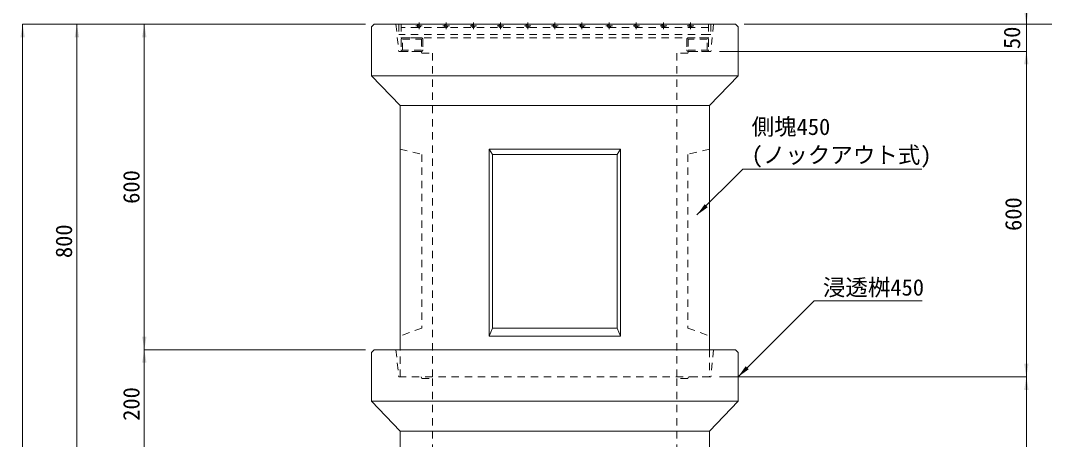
# Model space of a CAD drawing. Units: millimetres at full size; some dimension numbers follow another scale. Extents: x 40781 to 122968, y -21714 to -2620.
# Drawn here: x 107085 to 108971, y -17005 to -16233 of the extents above; entities that cross this region are included whole.
import ezdxf
from ezdxf.enums import TextEntityAlignment as Align

# ---------------------------------------------------------------- set-up
doc = ezdxf.new("R2010")
doc.units = ezdxf.units.MM
doc.header["$LTSCALE"] = 18
for name, pattern in [('CHAIN', [18.5, 12, -1.5, 3.5, -1.5]), ('USER1', [1.35, 0.75, -0.6]), ('USER2', [1.35, 0.75, -0.6])]:
    doc.linetypes.add(name, pattern=pattern)
for name, color, linetype, lineweight in [('Center', 1, 'CHAIN', 5), ('グレーチング', 7, 'USER1', 9), ('寸法線', 7, 'Continuous', 9), ('嵩上断面', 112, 'USER1', 9), ('本体', 2, 'Continuous', 13)]:
    doc.layers.add(name, color=color, linetype=linetype, lineweight=lineweight)
doc.styles.add('ＭＳ ゴシック', font='')
doc.styles.get('ＭＳ ゴシック').set_extended_font_data('MS Gothic')

# ---------------------------------------------------------------- blocks, each defined once
blk = doc.blocks.new('filled_arrow')
at = {"color": 0, "linetype": 'Continuous', "lineweight": -2}
blk.add_solid([(7.5, 1.25), (0, 0), (7.5, -1.25)], dxfattribs=at)

msp = doc.modelspace()

# ---------------------------------------------------------------- linework, layer by layer
at = {"layer": 'Center'}
for p, q in [((107819.17, -16248.76), (107819.17, -16236.76)), ((107869.17, -16248.76), (107869.17, -16236.76)), ((107919.17, -16248.76), (107919.17, -16236.76)), ((107969.17, -16248.76), (107969.17, -16236.76)), ((108019.17, -16248.76), (108019.17, -16236.76)), ((108069.17, -16248.76), (108069.17, -16236.76)), ((108119.17, -16248.76), (108119.17, -16236.76)), ((108169.17, -16248.76), (108169.17, -16236.76)), ((108219.17, -16248.76), (108219.17, -16236.76)), ((108269.17, -16248.76), (108269.17, -16236.76)), ((108319.17, -16248.76), (108319.17, -16236.76)), ((107825.17, -16242.76), (107813.17, -16242.76)), ((107875.17, -16242.76), (107863.17, -16242.76)), ((107925.17, -16242.76), (107913.17, -16242.76)), ((107975.17, -16242.76), (107963.17, -16242.76)), ((108025.17, -16242.76), (108013.17, -16242.76)), ((108075.17, -16242.76), (108063.17, -16242.76)), ((108125.17, -16242.76), (108113.17, -16242.76)), ((108175.17, -16242.76), (108163.17, -16242.76)), ((108225.17, -16242.76), (108213.17, -16242.76)), ((108275.17, -16242.76), (108263.17, -16242.76)), ((108325.17, -16242.76), (108313.17, -16242.76))]:
    msp.add_line(p, q, dxfattribs=at)
at = {"layer": 'グレーチング'}
for p, q in [((107781.67, -16239.76), (107786.17, -16239.76)), ((107781.67, -16239.76), (107781.67, -16258.76)), ((107786.17, -16239.76), (107786.17, -16264.76)), ((108352.17, -16239.76), (107786.17, -16239.76)), ((108352.17, -16245.76), (107786.17, -16245.76)), ((108352.17, -16239.76), (108352.17, -16264.76)), ((108356.67, -16239.76), (108352.17, -16239.76)), ((108356.67, -16239.76), (108356.67, -16258.76)), ((107781.67, -16258.76), (107786.17, -16258.76)), ((108352.17, -16258.76), (107786.17, -16258.76)), ((108352.17, -16264.76), (107786.17, -16264.76)), ((108356.67, -16258.76), (108352.17, -16258.76))]:
    msp.add_line(p, q, dxfattribs=at)
for centre in [(107819.17, -16242.76), (107869.17, -16242.76), (107919.17, -16242.76), (107969.17, -16242.76), (108019.17, -16242.76), (108069.17, -16242.76), (108119.17, -16242.76), (108169.17, -16242.76), (108219.17, -16242.76), (108269.17, -16242.76), (108319.17, -16242.76)]:
    msp.add_circle(centre, 3, dxfattribs=at)
at = {"layer": '寸法線'}
for p, q in [((108937.57, -16191.76), (108937.57, -16337.75)), ((107089.1, -18514.76), (107089.1, -16239.76)), ((107720.67, -16239.76), (107089.1, -16239.76)), ((107188.94, -16239.76), (107188.94, -17039.76)), ((107620.67, -16239.76), (107188.94, -16239.76)), ((107313.17, -16239.76), (107313.17, -16839.76)), ((107720.67, -16239.76), (107313.17, -16239.76)), ((108417.67, -16239.76), (108937.57, -16239.76)), ((108417.67, -16239.76), (109045.32, -16239.76)), ((108372.66, -16289.75), (108937.57, -16289.75)), ((108372.66, -16289.75), (108937.57, -16289.75)), ((108937.57, -16289.75), (108937.57, -16889.75)), ((107720.67, -16839.76), (107313.17, -16839.76)), ((107313.17, -16839.76), (107313.17, -17039.76)), ((107720.67, -16839.76), (107313.17, -16839.76)), ((108372.66, -16889.75), (108937.57, -16889.75)), ((108372.66, -16889.75), (108937.57, -16889.75)), ((108937.57, -16889.75), (108937.57, -17489.75))]:
    msp.add_line(p, q, dxfattribs=at)
for points in [[(108331.02, -16591.26), (108415.59, -16506.68), (108744.93, -16506.68)], [(108406.67, -16889.76), (108546.82, -16749.61), (108745.72, -16749.61)]]:
    msp.add_lwpolyline(points, dxfattribs=at)
at = {"layer": '嵩上断面'}
for p, q in [((107786.17, -16267.76), (107786.17, -16286.76)), ((107789.17, -16264.76), (107823.17, -16264.76)), ((107826.17, -16267.76), (107826.17, -16286.76)), ((108312.17, -16267.76), (108312.17, -16286.76)), ((108349.17, -16264.76), (108315.17, -16264.76)), ((108352.17, -16267.76), (108352.17, -16286.76)), ((107823.17, -16289.76), (107789.17, -16289.76)), ((108315.17, -16289.76), (108349.17, -16289.76))]:
    msp.add_line(p, q, dxfattribs=at)
for points in [[(107823.87, -16267.06), (107823.87, -16287.46), (107788.47, -16287.46), (107788.47, -16267.06)], [(108314.47, -16267.06), (108314.47, -16287.46), (108349.87, -16287.46), (108349.87, -16267.06)]]:
    msp.add_lwpolyline(points, close=True, dxfattribs=at)
for centre, start, end in [((107789.17, -16267.76), 90, 180), ((107823.17, -16267.76), 0, 90), ((108315.17, -16267.76), 90, 180), ((108349.17, -16267.76), 0, 90), ((107789.17, -16286.76), 180, 270), ((107823.17, -16286.76), 270, 0), ((108315.17, -16286.76), 180, 270), ((108349.17, -16286.76), 270, 0)]:
    msp.add_arc(centre, 3, start, end, dxfattribs=at)
at = {"layer": '本体'}
for p, q in [((107731.67, -16244.76), (107736.67, -16239.76)), ((107731.67, -16244.76), (107731.67, -16334.76)), ((107736.67, -16239.76), (108401.67, -16239.76)), ((108401.67, -16239.76), (108406.67, -16244.76)), ((108406.67, -16244.76), (108406.67, -16334.76)), ((107731.67, -16844.76), (107736.67, -16839.76)), ((107736.67, -16839.76), (108401.67, -16839.76)), ((108401.67, -16839.76), (108406.67, -16844.76)), ((107731.67, -16844.76), (107731.67, -16934.76)), ((108406.67, -16844.76), (108406.67, -16934.76))]:
    msp.add_line(p, q, dxfattribs=at)
at = {"layer": '本体', "linetype": 'USER2'}
for p, q in [((107776.67, -16239.76), (107781.67, -16289.76)), ((108361.67, -16239.76), (108356.66, -16289.75)), ((107781.67, -16289.76), (107823.17, -16289.76)), ((107823.17, -16289.76), (107824.17, -16292.96)), ((107824.17, -16292.96), (107844.17, -16292.96)), ((107844.17, -16292.96), (107844.17, -16889.76)), ((108314.16, -16292.96), (108294.17, -16292.97)), ((108294.17, -16292.97), (108294.17, -16889.76)), ((108315.16, -16289.76), (108314.16, -16292.96)), ((108356.66, -16289.75), (108315.16, -16289.76)), ((107776.67, -16839.76), (107781.67, -16889.76)), ((108361.67, -16839.76), (108356.66, -16889.75)), ((107781.67, -16889.76), (107823.17, -16889.76)), ((107823.17, -16889.76), (107824.17, -16892.96)), ((107824.17, -16892.96), (107844.17, -16892.96)), ((107844.17, -16892.96), (107844.17, -17489.76)), ((108314.16, -16892.96), (108294.17, -16892.97)), ((108294.17, -16892.97), (108294.17, -17489.76)), ((108315.16, -16889.76), (108314.16, -16892.96)), ((108356.66, -16889.75), (108315.16, -16889.76))]:
    msp.add_line(p, q, dxfattribs=at)
at = {"layer": '本体', "lineweight": 9}
for p, q in [((107731.67, -16334.76), (108406.67, -16334.76)), ((108354.17, -16389.76), (107784.17, -16389.76)), ((107731.67, -16934.76), (108406.67, -16934.76)), ((108354.17, -16989.76), (107784.17, -16989.76))]:
    msp.add_line(p, q, dxfattribs=at)
at = {"layer": '本体', "linetype": 'USER2', "lineweight": 9}
for p, q in [((107784.17, -16469.76), (107824.17, -16479.76)), ((107824.17, -16479.76), (107824.17, -16799.76)), ((108354.17, -16469.76), (108314.17, -16479.76)), ((108314.17, -16479.76), (108314.17, -16799.76)), ((107824.17, -16799.76), (107784.17, -16814.76)), ((108314.17, -16799.76), (108354.17, -16814.76)), ((107784.17, -16889.76), (107784.17, -16839.76)), ((108354.17, -16839.76), (108354.17, -16889.76)), ((108354.17, -16889.76), (107784.17, -16889.76))]:
    msp.add_line(p, q, dxfattribs=at)
at = {"layer": '本体', "lineweight": 5}
for p, q in [((107948.17, -16469.76), (107954.17, -16479.76)), ((108184.17, -16479.76), (108190.17, -16469.76)), ((107948.17, -16814.76), (107954.17, -16799.76)), ((108184.17, -16799.76), (108190.17, -16814.76))]:
    msp.add_line(p, q, dxfattribs=at)
at = {"layer": '本体'}
for points in [[(107784.17, -16839.76), (107784.17, -16389.76), (107731.67, -16334.76)], [(108406.67, -16334.76), (108354.17, -16389.76), (108354.17, -16839.76)], [(107784.17, -17439.76), (107784.17, -16989.76), (107731.67, -16934.76)], [(108406.67, -16934.76), (108354.17, -16989.76), (108354.17, -17439.76)]]:
    msp.add_lwpolyline(points, dxfattribs=at)
at = {"layer": '本体', "lineweight": 5}
for points in [[(107948.17, -16814.76), (108190.17, -16814.76), (108190.17, -16469.76), (107948.17, -16469.76)], [(107954.17, -16799.76), (108184.17, -16799.76), (108184.17, -16479.76), (107954.17, -16479.76)]]:
    msp.add_lwpolyline(points, close=True, dxfattribs=at)

# ---------------------------------------------------------------- block references
at = {"layer": '寸法線', "xscale": 3.2, "yscale": 3.2}
for p, rotation in [((108937.57, -16239.76), 90), ((107089.1, -16239.76), 270), ((107188.94, -16239.76), 270), ((107313.17, -16239.76), 270), ((108937.57, -16289.75), 270), ((108937.57, -16289.75), 270), ((108331.02, -16591.26), 45), ((107313.17, -16839.76), 90), ((107313.17, -16839.76), 270), ((108406.67, -16889.76), 45), ((108937.57, -16889.75), 90), ((108937.57, -16889.75), 270)]:
    msp.add_blockref('filled_arrow', p, dxfattribs=dict(at, rotation=rotation))

# ---------------------------------------------------------------- texts
at = {"layer": '寸法線', "style": 'ＭＳ ゴシック'}
for s, p in [('50', (108911.02, -16264.78)), ('600', (107289.17, -16539.76)), ('600', (108913.57, -16589.75)), ('800', (107164.94, -16639.76)), ('200', (107289.17, -16939.76))]:
    msp.add_text(s, height=30.38, rotation=90, dxfattribs=at).set_placement(p, align=Align.MIDDLE_CENTER)
for s, p in [('側塊450', (108431.59, -16452.98)), ('(ノックアウト式)', (108431.59, -16504.98))]:
    msp.add_text(s, height=30.38, dxfattribs=at).set_placement(p, align=Align.BOTTOM_LEFT)
msp.add_text('浸透桝450', height=30.38, dxfattribs=at).set_placement((108562.82, -16709.58), align=Align.TOP_LEFT)

doc.saveas('drawing.dxf')
